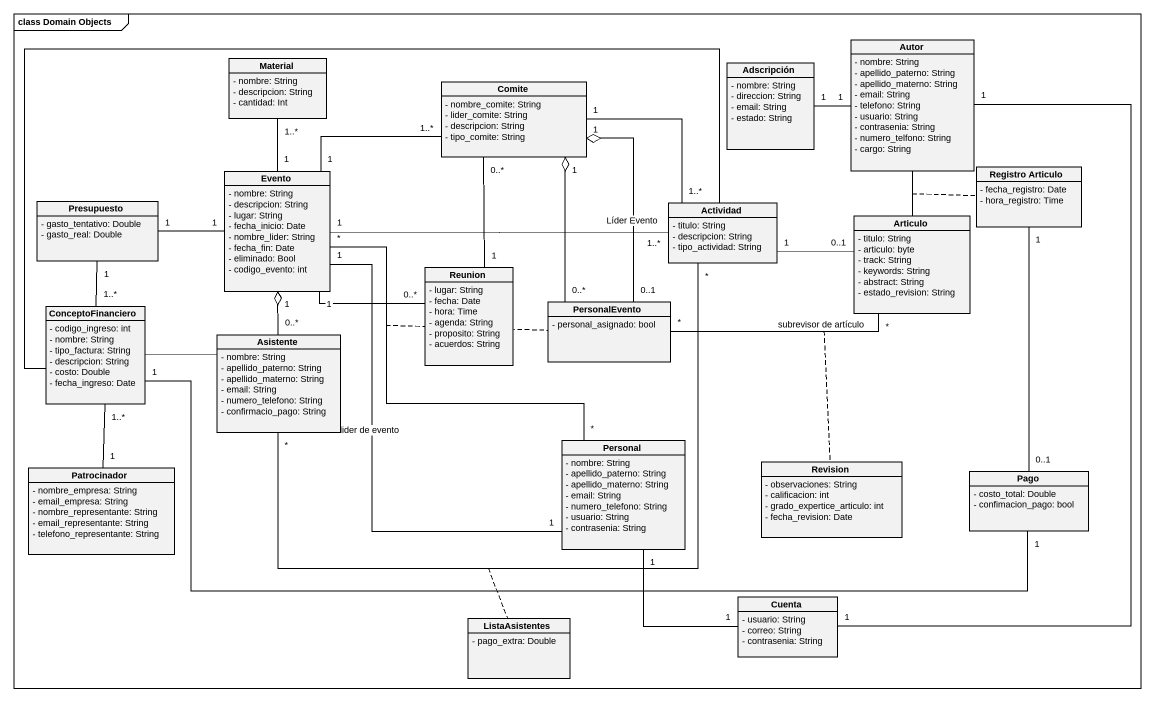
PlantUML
@startuml
mainframe class Domain Objects
hide circle
hide empty members
skinparam classAttributeIconSize 0
class Autor {
  - nombre: String
  - apellido_paterno: String
  - apellido_materno: String
  - email: String
  - telefono: String
  - usuario: String
  - contrasenia: String
  - numero_telfono: String
  - cargo: String
}
class Material {
  - nombre: String
  - descripcion: String
  - cantidad: Int
}
class Comite {
  - nombre_comite: String
  - lider_comite: String
  - descripcion: String
  - tipo_comite: String
}
class Adscripción {
  - nombre: String
  - direccion: String
  - email: String
  - estado: String
}
class "Registro Articulo" as Registro_Articulo {
  - fecha_registro: Date
  - hora_registro: Time
}
class Presupuesto {
  - gasto_tentativo: Double
  - gasto_real: Double
}
class Evento {
  - nombre: String
  - descripcion: String
  - lugar: String
  - fecha_inicio: Date
  - nombre_lider: String
  - fecha_fin: Date
  - eliminado: Bool
  - codigo_evento: int
}
class Actividad {
  - titulo: String
  - descripcion: String
  - tipo_actividad: String
}
class Articulo {
  - titulo: String
  - articulo: byte
  - track: String
  - keywords: String
  - abstract: String
  - estado_revision: String
}
class Reunion {
  - lugar: String
  - fecha: Date
  - hora: Time
  - agenda: String
  - proposito: String
  - acuerdos: String
}
class ConceptoFinanciero {
  - codigo_ingreso: int
  - nombre: String
  - tipo_factura: String
  - descripcion: String
  - costo: Double
  - fecha_ingreso: Date
}
class PersonalEvento {
  - personal_asignado: bool
}
class Asistente {
  - nombre: String
  - apellido_paterno: String
  - apellido_materno: String
  - email: String
  - numero_telefono: String
  - confirmacio_pago: String
}
class Patrocinador {
  - nombre_empresa: String
  - email_empresa: String
  - nombre_representante: String
  - email_representante: String
  - telefono_representante: String
}
class Personal {
  - nombre: String
  - apellido_paterno: String
  - apellido_materno: String
  - email: String
  - numero_telefono: String
  - usuario: String
  - contrasenia: String
}
class Revision {
  - observaciones: String
  - calificacion: int
  - grado_expertice_articulo: int
  - fecha_revision: Date
}
class Pago {
  - costo_total: Double
  - confimacion_pago: bool
}
class ListaAsistentes {
  - pago_extra: Double
}
class Cuenta {
  - usuario: String
  - correo: String
  - contrasenia: String
}
Autor -- Articulo
(Autor, Articulo) .. Registro_Articulo
Autor "1" -- "1" Cuenta
Comite "1..*" -left- "1" Evento
Comite "1" -right- "1..*" Actividad
Adscripción "1" -right- "1" Autor
Registro_Articulo "1" -- "0..1" Pago
Evento "1" -up- "1..*" Material
Evento "1" -left- "1" Presupuesto
Evento "1" -right- "1..*" Actividad
Evento "1" -- "1" Personal : lider de evento
Evento "*" -- "*" Personal
(Evento, Personal) .. PersonalEvento
Actividad -left- ConceptoFinanciero
Articulo "0..1" -left- "1" Actividad
Reunion "1" -up- "0..*" Comite
Reunion "0..*" -left- "1" Evento
ConceptoFinanciero "1..*" -up- "1" Presupuesto
ConceptoFinanciero -right- Asistente
ConceptoFinanciero "1..*" -- "1" Patrocinador
ConceptoFinanciero "1" -right- "1" Pago
PersonalEvento "0..*" -up-o "1" Comite
PersonalEvento "0..1" -up-o "1" Comite : Líder Evento
PersonalEvento "*" -right- "*" Articulo : subrevisor de artículo
(PersonalEvento, Articulo) .. Revision
Asistente "0..*" -up-o "1" Evento
Asistente "*" -right- "*" Actividad
(Asistente, Actividad) .. ListaAsistentes
Personal "1" -- "1" Cuenta
@enduml
